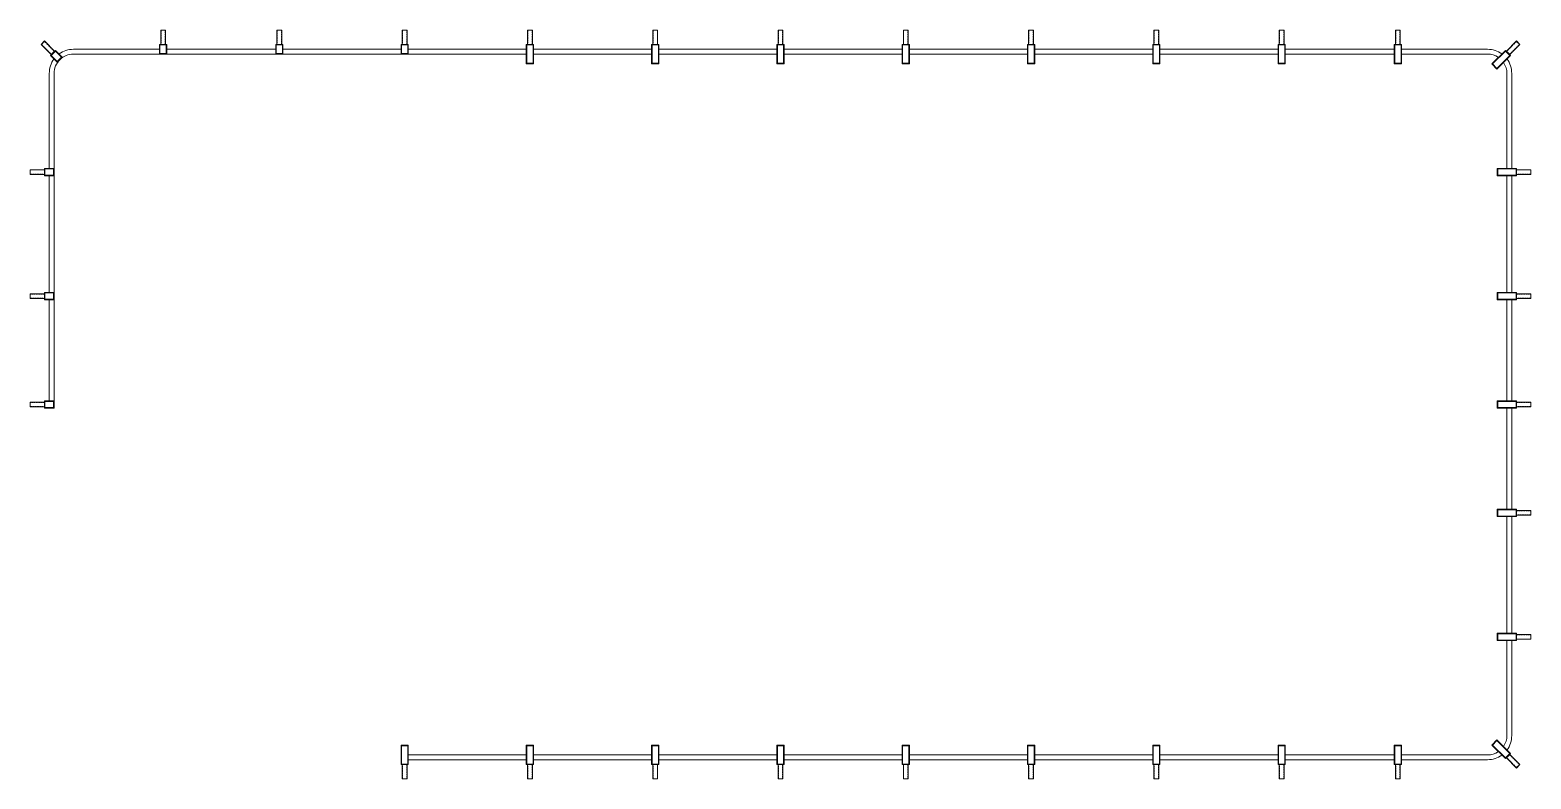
# Model space of a CAD drawing. Header units: millimetres. Extents: x 130000 to 192300, y 8150 to 39250.
import ezdxf

# ---------------------------------------------------------------- set-up
doc = ezdxf.new("R2010")
doc.units = ezdxf.units.MM
doc.linetypes.add('HIDDEN2', pattern=[4.7625, 3.175, -1.5875])
doc.layers.add('A-STL', color=6, linetype='Continuous')
for name, color, linetype, lineweight in [('NDC_S_HATCH COLUMN AND WALL', 251, 'Continuous', 13), ('NDC_S_HATCH MATERIAL', 8, 'Continuous', 13), ('NDC_S_HIDDEN', 8, 'HIDDEN2', 13), ('NDC_S_SLAB', 2, 'Continuous', 20), ('NDC_S_TEXT SYMBOL', 7, 'Continuous', 20), ('NDC_Table', 3, 'Continuous', 20)]:
    doc.layers.add(name, color=color, linetype=linetype, lineweight=lineweight)

# ---------------------------------------------------------------- blocks, each defined once
blk = doc.blocks.new('wall cutian')
at = {"layer": 'NDC_S_HATCH COLUMN AND WALL', "ltscale": 100}
h = blk.add_hatch(color=256, dxfattribs=at)
h.dxf.hatch_style = 1
h.paths.add_polyline_path([(358, 29325), (145, 29112), (428, 28830), (640, 29042)])
h.paths.add_polyline_path([(612, 29042), (428, 28858), (174, 29112), (358, 29296)], flags=16)
h = blk.add_hatch(color=256, dxfattribs=at)
h.dxf.hatch_style = 1
h.paths.add_polyline_path([(4975, 29570), (4675, 29570), (4675, 29170), (4975, 29170)])
h.paths.add_polyline_path([(4955, 29190), (4695, 29190), (4695, 29550), (4955, 29550)], flags=16)
h = blk.add_hatch(color=256, dxfattribs=at)
h.dxf.hatch_style = 1
h.paths.add_polyline_path([(9800, 29570), (9500, 29570), (9500, 29170), (9800, 29170)])
h.paths.add_polyline_path([(9780, 29190), (9520, 29190), (9520, 29550), (9780, 29550)], flags=16)
h = blk.add_hatch(color=256, dxfattribs=at)
h.dxf.hatch_style = 1
h.paths.add_polyline_path([(15000, 29570), (14700, 29570), (14700, 29170), (15000, 29170)])
h.paths.add_polyline_path([(14980, 29190), (14720, 29190), (14720, 29550), (14980, 29550)], flags=16)
h = blk.add_hatch(color=256, dxfattribs=at)
h.dxf.hatch_style = 1
h.paths.add_polyline_path([(20200, 29570), (19900, 29570), (19900, 28770), (20200, 28770)])
h.paths.add_polyline_path([(20180, 28790), (19920, 28790), (19920, 29550), (20180, 29550)], flags=16)
h = blk.add_hatch(color=256, dxfattribs=at)
h.dxf.hatch_style = 1
h.paths.add_polyline_path([(25400, 29570), (25100, 29570), (25100, 28770), (25400, 28770)])
h.paths.add_polyline_path([(25380, 28790), (25120, 28790), (25120, 29550), (25380, 29550)], flags=16)
h = blk.add_hatch(color=256, dxfattribs=at)
h.dxf.hatch_style = 1
h.paths.add_polyline_path([(30600, 29570), (30300, 29570), (30300, 28770), (30600, 28770)])
h.paths.add_polyline_path([(30580, 28790), (30320, 28790), (30320, 29550), (30580, 29550)], flags=16)
h = blk.add_hatch(color=256, dxfattribs=at)
h.dxf.hatch_style = 1
h.paths.add_polyline_path([(35800, 29570), (35500, 29570), (35500, 28770), (35800, 28770)])
h.paths.add_polyline_path([(35780, 28790), (35520, 28790), (35520, 29550), (35780, 29550)], flags=16)
h = blk.add_hatch(color=256, dxfattribs=at)
h.dxf.hatch_style = 1
h.paths.add_polyline_path([(41000, 29570), (40700, 29570), (40700, 28770), (41000, 28770)])
h.paths.add_polyline_path([(40980, 28790), (40720, 28790), (40720, 29550), (40980, 29550)], flags=16)
h = blk.add_hatch(color=256, dxfattribs=at)
h.dxf.hatch_style = 1
h.paths.add_polyline_path([(46200, 29570), (45900, 29570), (45900, 28770), (46200, 28770)])
h.paths.add_polyline_path([(46180, 28790), (45920, 28790), (45920, 29550), (46180, 29550)], flags=16)
h = blk.add_hatch(color=256, dxfattribs=at)
h.dxf.hatch_style = 1
h.paths.add_polyline_path([(51400, 29570), (51100, 29570), (51100, 28770), (51400, 28770)])
h.paths.add_polyline_path([(51380, 28790), (51120, 28790), (51120, 29550), (51380, 29550)], flags=16)
h = blk.add_hatch(color=256, dxfattribs=at)
h.dxf.hatch_style = 1
h.paths.add_polyline_path([(56225, 29570), (55925, 29570), (55925, 28770), (56225, 28770)])
h.paths.add_polyline_path([(56205, 28790), (55945, 28790), (55945, 29550), (56205, 29550)], flags=16)
h = blk.add_hatch(color=256, dxfattribs=at)
h.dxf.hatch_style = 1
h.paths.add_polyline_path([(60542, 29325), (60755, 29112), (60189, 28547), (59977, 28759)])
h.paths.add_polyline_path([(60005, 28759), (60189, 28575), (60726, 29112), (60542, 29296)], flags=16)
h = blk.add_hatch(color=256, dxfattribs=at)
h.dxf.hatch_style = 1
h.paths.add_polyline_path([(-100, 24420), (-100, 24120), (300, 24120), (300, 24420)])
h.paths.add_polyline_path([(280, 24400), (280, 24140), (-80, 24140), (-80, 24400)], flags=16)
h = blk.add_hatch(color=256, dxfattribs=at)
h.dxf.hatch_style = 1
h.paths.add_polyline_path([(60200, 24420), (60200, 24120), (61000, 24120), (61000, 24420)])
h.paths.add_polyline_path([(60980, 24400), (60980, 24140), (60220, 24140), (60220, 24400)], flags=16)
h = blk.add_hatch(color=256, dxfattribs=at)
h.dxf.hatch_style = 1
h.paths.add_polyline_path([(-100, 19270), (-100, 18970), (300, 18970), (300, 19270)])
h.paths.add_polyline_path([(280, 19250), (280, 18990), (-80, 18990), (-80, 19250)], flags=16)
h = blk.add_hatch(color=256, dxfattribs=at)
h.dxf.hatch_style = 1
h.paths.add_polyline_path([(60200, 19270), (60200, 18970), (61000, 18970), (61000, 19270)])
h.paths.add_polyline_path([(60980, 19250), (60980, 18990), (60220, 18990), (60220, 19250)], flags=16)
h = blk.add_hatch(color=256, dxfattribs=at)
h.dxf.hatch_style = 1
h.paths.add_polyline_path([(-100, 14770), (-100, 14470), (300, 14470), (300, 14770)])
h.paths.add_polyline_path([(280, 14750), (280, 14490), (-80, 14490), (-80, 14750)], flags=16)
h = blk.add_hatch(color=256, dxfattribs=at)
h.dxf.hatch_style = 1
h.paths.add_polyline_path([(60200, 14770), (60200, 14470), (61000, 14470), (61000, 14770)])
h.paths.add_polyline_path([(60980, 14750), (60980, 14490), (60220, 14490), (60220, 14750)], flags=16)
h = blk.add_hatch(color=256, dxfattribs=at)
h.dxf.hatch_style = 1
h.paths.add_polyline_path([(60200, 9970), (60200, 10270), (61000, 10270), (61000, 9970)])
h.paths.add_polyline_path([(60980, 9990), (60980, 10250), (60220, 10250), (60220, 9990)], flags=16)
h = blk.add_hatch(color=256, dxfattribs=at)
h.dxf.hatch_style = 1
h.paths.add_polyline_path([(60200, 4820), (60200, 5120), (61000, 5120), (61000, 4820)])
h.paths.add_polyline_path([(60980, 4840), (60980, 5100), (60220, 5100), (60220, 4840)], flags=16)
h = blk.add_hatch(color=256, dxfattribs=at)
h.dxf.hatch_style = 1
h.paths.add_polyline_path([(60542, -85), (60755, 128), (60189, 693), (59977, 481)])
h.paths.add_polyline_path([(60005, 481), (60189, 665), (60726, 128), (60542, -56)], flags=16)
h = blk.add_hatch(color=256, dxfattribs=at)
h.dxf.hatch_style = 1
h.paths.add_polyline_path([(15000, -330), (14700, -330), (14700, 470), (15000, 470)])
h.paths.add_polyline_path([(14980, 450), (14720, 450), (14720, -310), (14980, -310)], flags=16)
h = blk.add_hatch(color=256, dxfattribs=at)
h.dxf.hatch_style = 1
h.paths.add_polyline_path([(20200, -330), (19900, -330), (19900, 470), (20200, 470)])
h.paths.add_polyline_path([(20180, 450), (19920, 450), (19920, -310), (20180, -310)], flags=16)
h = blk.add_hatch(color=256, dxfattribs=at)
h.dxf.hatch_style = 1
h.paths.add_polyline_path([(25400, -330), (25100, -330), (25100, 470), (25400, 470)])
h.paths.add_polyline_path([(25380, 450), (25120, 450), (25120, -310), (25380, -310)], flags=16)
h = blk.add_hatch(color=256, dxfattribs=at)
h.dxf.hatch_style = 1
h.paths.add_polyline_path([(30600, -330), (30300, -330), (30300, 470), (30600, 470)])
h.paths.add_polyline_path([(30580, 450), (30320, 450), (30320, -310), (30580, -310)], flags=16)
h = blk.add_hatch(color=256, dxfattribs=at)
h.dxf.hatch_style = 1
h.paths.add_polyline_path([(35800, -330), (35500, -330), (35500, 470), (35800, 470)])
h.paths.add_polyline_path([(35780, 450), (35520, 450), (35520, -310), (35780, -310)], flags=16)
h = blk.add_hatch(color=256, dxfattribs=at)
h.dxf.hatch_style = 1
h.paths.add_polyline_path([(41000, -330), (40700, -330), (40700, 470), (41000, 470)])
h.paths.add_polyline_path([(40980, 450), (40720, 450), (40720, -310), (40980, -310)], flags=16)
h = blk.add_hatch(color=256, dxfattribs=at)
h.dxf.hatch_style = 1
h.paths.add_polyline_path([(46200, -330), (45900, -330), (45900, 470), (46200, 470)])
h.paths.add_polyline_path([(46180, 450), (45920, 450), (45920, -310), (46180, -310)], flags=16)
h = blk.add_hatch(color=256, dxfattribs=at)
h.dxf.hatch_style = 1
h.paths.add_polyline_path([(51400, -330), (51100, -330), (51100, 470), (51400, 470)])
h.paths.add_polyline_path([(51380, 450), (51120, 450), (51120, -310), (51380, -310)], flags=16)
h = blk.add_hatch(color=256, dxfattribs=at)
h.dxf.hatch_style = 1
h.paths.add_polyline_path([(56225, -330), (55925, -330), (55925, 470), (56225, 470)])
h.paths.add_polyline_path([(56205, 450), (55945, 450), (55945, -310), (56205, -310)], flags=16)
at = {"layer": 'NDC_Table', "ltscale": 100}
for points in [[(428, 28830), (640, 29042), (358, 29325), (145, 29112)], [(428, 28858), (612, 29042), (358, 29296), (174, 29112)], [(4675, 29170), (4975, 29170), (4975, 29570), (4675, 29570)], [(4695, 29190), (4955, 29190), (4955, 29550), (4695, 29550)], [(9500, 29170), (9800, 29170), (9800, 29570), (9500, 29570)], [(9520, 29190), (9780, 29190), (9780, 29550), (9520, 29550)], [(14700, 29170), (15000, 29170), (15000, 29570), (14700, 29570)], [(14720, 29190), (14980, 29190), (14980, 29550), (14720, 29550)], [(19900, 28770), (20200, 28770), (20200, 29570), (19900, 29570)], [(19920, 28790), (20180, 28790), (20180, 29550), (19920, 29550)], [(25100, 28770), (25400, 28770), (25400, 29570), (25100, 29570)], [(25120, 28790), (25380, 28790), (25380, 29550), (25120, 29550)], [(30300, 28770), (30600, 28770), (30600, 29570), (30300, 29570)], [(30320, 28790), (30580, 28790), (30580, 29550), (30320, 29550)], [(35500, 28770), (35800, 28770), (35800, 29570), (35500, 29570)], [(35520, 28790), (35780, 28790), (35780, 29550), (35520, 29550)], [(40700, 28770), (41000, 28770), (41000, 29570), (40700, 29570)], [(40720, 28790), (40980, 28790), (40980, 29550), (40720, 29550)], [(45900, 28770), (46200, 28770), (46200, 29570), (45900, 29570)], [(45920, 28790), (46180, 28790), (46180, 29550), (45920, 29550)], [(51100, 28770), (51400, 28770), (51400, 29570), (51100, 29570)], [(51120, 28790), (51380, 28790), (51380, 29550), (51120, 29550)], [(55925, 28770), (56225, 28770), (56225, 29570), (55925, 29570)], [(55945, 28790), (56205, 28790), (56205, 29550), (55945, 29550)], [(60189, 28547), (59977, 28759), (60542, 29325), (60755, 29112)], [(60189, 28575), (60005, 28759), (60542, 29296), (60726, 29112)], [(300, 24120), (300, 24420), (-100, 24420), (-100, 24120)], [(280, 24140), (280, 24400), (-80, 24400), (-80, 24140)], [(61000, 24120), (61000, 24420), (60200, 24420), (60200, 24120)], [(60980, 24140), (60980, 24400), (60220, 24400), (60220, 24140)], [(300, 18970), (300, 19270), (-100, 19270), (-100, 18970)], [(280, 18990), (280, 19250), (-80, 19250), (-80, 18990)], [(61000, 18970), (61000, 19270), (60200, 19270), (60200, 18970)], [(60980, 18990), (60980, 19250), (60220, 19250), (60220, 18990)], [(300, 14470), (300, 14770), (-100, 14770), (-100, 14470)], [(280, 14490), (280, 14750), (-80, 14750), (-80, 14490)], [(61000, 14470), (61000, 14770), (60200, 14770), (60200, 14470)], [(60980, 14490), (60980, 14750), (60220, 14750), (60220, 14490)], [(61000, 10270), (61000, 9970), (60200, 9970), (60200, 10270)], [(60980, 10250), (60980, 9990), (60220, 9990), (60220, 10250)], [(61000, 5120), (61000, 4820), (60200, 4820), (60200, 5120)], [(60980, 5100), (60980, 4840), (60220, 4840), (60220, 5100)], [(60189, 693), (59977, 481), (60542, -85), (60755, 128)], [(60189, 665), (60005, 481), (60542, -56), (60726, 128)], [(14700, 470), (15000, 470), (15000, -330), (14700, -330)], [(14720, 450), (14980, 450), (14980, -310), (14720, -310)], [(19900, 470), (20200, 470), (20200, -330), (19900, -330)], [(19920, 450), (20180, 450), (20180, -310), (19920, -310)], [(25100, 470), (25400, 470), (25400, -330), (25100, -330)], [(25120, 450), (25380, 450), (25380, -310), (25120, -310)], [(30300, 470), (30600, 470), (30600, -330), (30300, -330)], [(30320, 450), (30580, 450), (30580, -310), (30320, -310)], [(35500, 470), (35800, 470), (35800, -330), (35500, -330)], [(35520, 450), (35780, 450), (35780, -310), (35520, -310)], [(40700, 470), (41000, 470), (41000, -330), (40700, -330)], [(40720, 450), (40980, 450), (40980, -310), (40720, -310)], [(45900, 470), (46200, 470), (46200, -330), (45900, -330)], [(45920, 450), (46180, 450), (46180, -310), (45920, -310)], [(51100, 470), (51400, 470), (51400, -330), (51100, -330)], [(51120, 450), (51380, 450), (51380, -310), (51120, -310)], [(55925, 470), (56225, 470), (56225, -330), (55925, -330)], [(55945, 450), (56205, 450), (56205, -310), (55945, -310)]]:
    blk.add_lwpolyline(points, close=True, dxfattribs=at)
blk = doc.blocks.new('beam steel')
at = {"layer": 'NDC_S_SLAB'}
for points in [[(-14600, 24750), (-14600, 28700, -0.160054), (-14405, 29293, -0.160054)], [(-14400, 15100), (-14400, 28700, -0.414214), (-13600, 29500), (5200, 29500)], [(-14193, 29505, -0.160054), (-13600, 29700), (-10025, 29700)], [(41525, 29700), (45100, 29700, -0.160054), (45693, 29505, -0.160054)], [(41525, 29500), (45100, 29500, -0.150312), (45550, 29362, -0.150312)], [(45905, 29293, -0.160054), (46100, 28700), (46100, 24750)], [(45762, 29150, -0.150312), (45900, 28700), (45900, 24750)], [(45900, 5150), (45900, 1200, -0.150312), (45762, 750, -0.150312)], [(46100, 5150), (46100, 1200, -0.160053), (45905, 607, -0.160053)], [(45550, 538, -0.150313), (45100, 400), (41525, 400)], [(45693, 395, -0.160054), (45100, 200), (41525, 200)]]:
    blk.add_lwpolyline(points, format="xyb", dxfattribs=at)
for points in [[(-14555, 29442), (-14342, 29655), (-14060, 29372), (-14272, 29160)], [(-10025, 29900), (-9725, 29900), (-9725, 29500), (-10025, 29500)], [(-5200, 29900), (-4900, 29900), (-4900, 29500), (-5200, 29500)], [(0, 29900), (300, 29900), (300, 29500), (0, 29500)], [(5200, 29900), (5500, 29900), (5500, 29100), (5200, 29100)], [(10400, 29900), (10700, 29900), (10700, 29100), (10400, 29100)], [(15600, 29900), (15900, 29900), (15900, 29100), (15600, 29100)], [(20800, 29900), (21100, 29900), (21100, 29100), (20800, 29100)], [(26000, 29900), (26300, 29900), (26300, 29100), (26000, 29100)], [(31200, 29900), (31500, 29900), (31500, 29100), (31200, 29100)], [(36400, 29900), (36700, 29900), (36700, 29100), (36400, 29100)], [(41225, 29900), (41525, 29900), (41525, 29100), (41225, 29100)], [(45842, 29655), (46055, 29442), (45489, 28877), (45277, 29089)], [(-14400, 24750), (-14400, 24450), (-14800, 24450), (-14800, 24750)], [(46300, 24750), (46300, 24450), (45500, 24450), (45500, 24750)], [(-14400, 19600), (-14400, 19300), (-14800, 19300), (-14800, 19600)], [(46300, 19600), (46300, 19300), (45500, 19300), (45500, 19600)], [(-14400, 15100), (-14400, 14800), (-14800, 14800), (-14800, 15100)], [(46300, 15100), (46300, 14800), (45500, 14800), (45500, 15100)], [(46300, 10600), (46300, 10300), (45500, 10300), (45500, 10600)], [(46300, 5450), (46300, 5150), (45500, 5150), (45500, 5450)], [(0, 800), (300, 800), (300, 0), (0, 0)], [(5200, 800), (5500, 800), (5500, 0), (5200, 0)], [(10400, 800), (10700, 800), (10700, 0), (10400, 0)], [(15600, 800), (15900, 800), (15900, 0), (15600, 0)], [(20800, 800), (21100, 800), (21100, 0), (20800, 0)], [(26000, 800), (26300, 800), (26300, 0), (26000, 0)], [(31200, 800), (31500, 800), (31500, 0), (31200, 0)], [(36400, 800), (36700, 800), (36700, 0), (36400, 0)], [(41225, 800), (41525, 800), (41525, 0), (41225, 0)], [(46055, 458), (45842, 245), (45277, 811), (45489, 1023)]]:
    blk.add_lwpolyline(points, close=True, dxfattribs=at)
for points in [[(-9725, 29700), (-5200, 29700)], [(-4900, 29700), (0, 29700)], [(300, 29700), (5200, 29700)], [(5500, 29700), (10400, 29700)], [(5500, 29500), (10400, 29500)], [(10700, 29700), (15600, 29700)], [(10700, 29500), (15600, 29500)], [(15900, 29700), (20800, 29700)], [(15900, 29500), (20800, 29500)], [(21100, 29700), (26000, 29700)], [(21100, 29500), (26000, 29500)], [(26300, 29700), (31200, 29700)], [(26300, 29500), (31200, 29500)], [(31500, 29700), (36400, 29700)], [(31500, 29500), (36400, 29500)], [(36700, 29700), (41225, 29700)], [(36700, 29500), (41225, 29500)], [(-14600, 19600), (-14600, 24450)], [(45900, 24450), (45900, 19600)], [(46100, 24450), (46100, 19600)], [(-14600, 15100), (-14600, 19300)], [(45900, 19300), (45900, 15100)], [(46100, 19300), (46100, 15100)], [(45900, 14800), (45900, 10600)], [(46100, 14800), (46100, 10600)], [(45900, 10300), (45900, 5450)], [(46100, 10300), (46100, 5450)], [(5200, 400), (300, 400)], [(5200, 200), (300, 200)], [(10400, 400), (5500, 400)], [(10400, 200), (5500, 200)], [(15600, 400), (10700, 400)], [(15600, 200), (10700, 200)], [(20800, 400), (15900, 400)], [(20800, 200), (15900, 200)], [(26000, 400), (21100, 400)], [(26000, 200), (21100, 200)], [(31200, 400), (26300, 400)], [(31200, 200), (26300, 200)], [(36400, 400), (31500, 400)], [(36400, 200), (31500, 200)], [(41225, 400), (36700, 400)], [(41225, 200), (36700, 200)]]:
    blk.add_lwpolyline(points, dxfattribs=at)

msp = doc.modelspace()

# ---------------------------------------------------------------- linework, layer by layer
at = {"layer": 'NDC_S_HATCH MATERIAL', "ltscale": 100}
for points in [[(135425, 38650), (135625, 38650), (135625, 39250), (135425, 39250)], [(140250, 38650), (140450, 38650), (140450, 39250), (140250, 39250)], [(145450, 38650), (145650, 38650), (145650, 39250), (145450, 39250)], [(150650, 38650), (150850, 38650), (150850, 39250), (150650, 39250)], [(155850, 38650), (156050, 38650), (156050, 39250), (155850, 39250)], [(161050, 38650), (161250, 38650), (161250, 39250), (161050, 39250)], [(166250, 38650), (166450, 38650), (166450, 39250), (166250, 39250)], [(171450, 38650), (171650, 38650), (171650, 39250), (171450, 39250)], [(176650, 38650), (176850, 38650), (176850, 39250), (176650, 39250)], [(181850, 38650), (182050, 38650), (182050, 39250), (181850, 39250)], [(186675, 38650), (186875, 38650), (186875, 39250), (186675, 39250)], [(130881, 38228), (131022, 38369), (130598, 38794), (130456, 38652)], [(191278, 38369), (191419, 38228), (191844, 38652), (191702, 38794)], [(130600, 33250), (130600, 33450), (130000, 33450), (130000, 33250)], [(191700, 33250), (191700, 33450), (192300, 33450), (192300, 33250)], [(130600, 28100), (130600, 28300), (130000, 28300), (130000, 28100)], [(191700, 28100), (191700, 28300), (192300, 28300), (192300, 28100)], [(130600, 23600), (130600, 23800), (130000, 23800), (130000, 23600)], [(191700, 23600), (191700, 23800), (192300, 23800), (192300, 23600)], [(191700, 19100), (191700, 19300), (192300, 19300), (192300, 19100)], [(191700, 13950), (191700, 14150), (192300, 14150), (192300, 13950)], [(145450, 8750), (145650, 8750), (145650, 8150), (145450, 8150)], [(150650, 8750), (150850, 8750), (150850, 8150), (150650, 8150)], [(155850, 8750), (156050, 8750), (156050, 8150), (155850, 8150)], [(161050, 8750), (161250, 8750), (161250, 8150), (161050, 8150)], [(166250, 8750), (166450, 8750), (166450, 8150), (166250, 8150)], [(171450, 8750), (171650, 8750), (171650, 8150), (171450, 8150)], [(176650, 8750), (176850, 8750), (176850, 8150), (176650, 8150)], [(181850, 8750), (182050, 8750), (182050, 8150), (181850, 8150)], [(186675, 8750), (186875, 8750), (186875, 8150), (186675, 8150)], [(191278, 9031), (191419, 9172), (191844, 8748), (191702, 8606)]]:
    msp.add_lwpolyline(points, close=True, dxfattribs=at)
at = {"layer": 'NDC_S_HIDDEN', "ltscale": 20}
for points in [[(130889, 38236), (131014, 38361), (130598, 38777), (130473, 38652)], [(135437, 38650), (135613, 38650), (135613, 39238), (135437, 39238)], [(140262, 38650), (140438, 38650), (140438, 39238), (140262, 39238)], [(145462, 38650), (145638, 38650), (145638, 39238), (145462, 39238)], [(150662, 38650), (150838, 38650), (150838, 39238), (150662, 39238)], [(155862, 38650), (156038, 38650), (156038, 39238), (155862, 39238)], [(161062, 38650), (161238, 38650), (161238, 39238), (161062, 39238)], [(166262, 38650), (166438, 38650), (166438, 39238), (166262, 39238)], [(171462, 38650), (171638, 38650), (171638, 39238), (171462, 39238)], [(176662, 38650), (176838, 38650), (176838, 39238), (176662, 39238)], [(181862, 38650), (182038, 38650), (182038, 39238), (181862, 39238)], [(186687, 38650), (186863, 38650), (186863, 39238), (186687, 39238)], [(191286, 38361), (191411, 38236), (191827, 38652), (191702, 38777)], [(130600, 33262), (130600, 33438), (130012, 33438), (130012, 33262)], [(191700, 33262), (191700, 33438), (192288, 33438), (192288, 33262)], [(130600, 28112), (130600, 28288), (130012, 28288), (130012, 28112)], [(191700, 28112), (191700, 28288), (192288, 28288), (192288, 28112)], [(130600, 23612), (130600, 23788), (130012, 23788), (130012, 23612)], [(191700, 23612), (191700, 23788), (192288, 23788), (192288, 23612)], [(191700, 19112), (191700, 19288), (192288, 19288), (192288, 19112)], [(191700, 13962), (191700, 14138), (192288, 14138), (192288, 13962)], [(145462, 8750), (145638, 8750), (145638, 8162), (145462, 8162)], [(150662, 8750), (150838, 8750), (150838, 8162), (150662, 8162)], [(155862, 8750), (156038, 8750), (156038, 8162), (155862, 8162)], [(161062, 8750), (161238, 8750), (161238, 8162), (161062, 8162)], [(166262, 8750), (166438, 8750), (166438, 8162), (166262, 8162)], [(171462, 8750), (171638, 8750), (171638, 8162), (171462, 8162)], [(176662, 8750), (176838, 8750), (176838, 8162), (176662, 8162)], [(181862, 8750), (182038, 8750), (182038, 8162), (181862, 8162)], [(186687, 8750), (186863, 8750), (186863, 8162), (186687, 8162)], [(191286, 9039), (191411, 9164), (191827, 8748), (191702, 8623)]]:
    msp.add_lwpolyline(points, close=True, dxfattribs=at)

# ---------------------------------------------------------------- block references
at = {"layer": 'A-STL'}
msp.add_blockref('beam steel', (145400, 8750), dxfattribs=at)
at = {"layer": 'NDC_S_TEXT SYMBOL'}
msp.add_blockref('wall cutian', (130700, 9080), dxfattribs=at)

doc.saveas('drawing.dxf')
